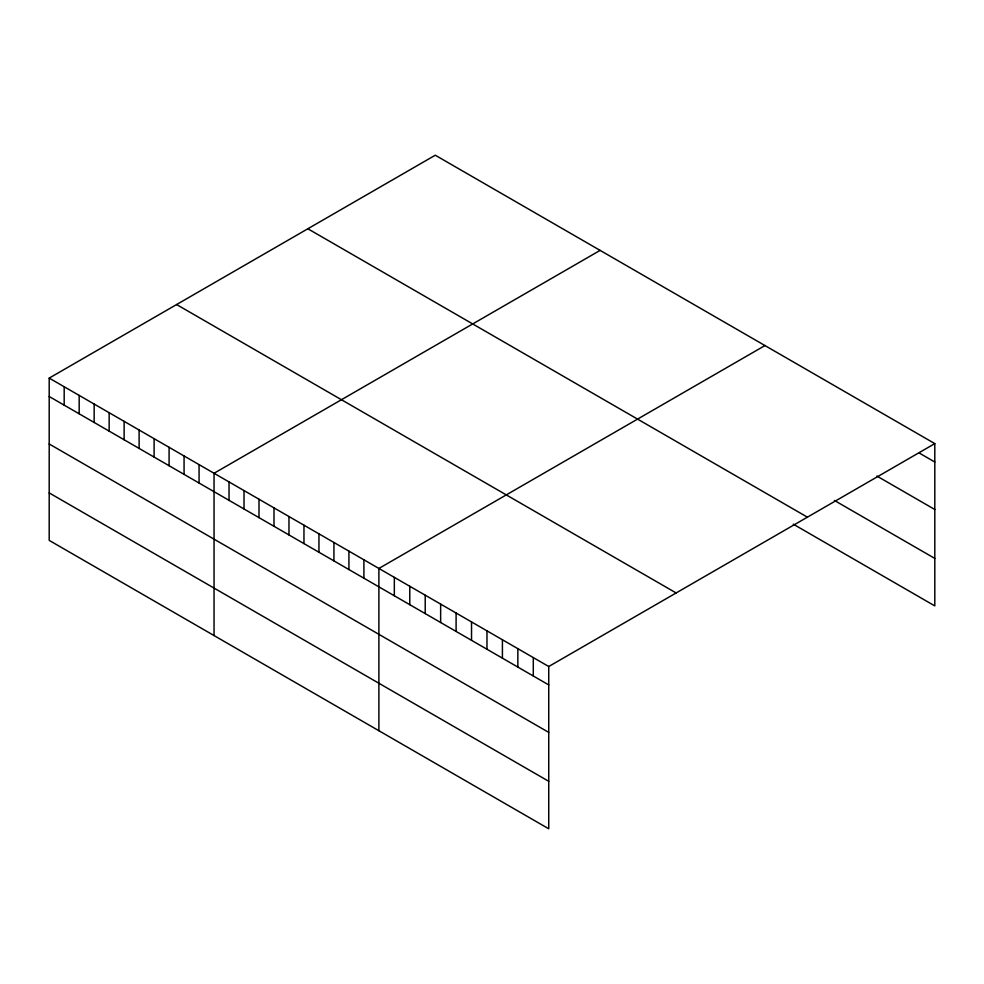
<?xml version="1.0" encoding="UTF-8"?>
<svg xmlns="http://www.w3.org/2000/svg" width="984" height="984" viewBox="0 0 984 984"><rect width="100%" height="100%" fill="white"/><g stroke="black" fill="none" stroke-linecap="round" stroke-linejoin="round"><path stroke-width="1.48" d="M49.2 378.102L548.74 666.512L548.74 828.786L49.2 540.388L49.2 378.102L435.26 155.214L934.8 443.612L934.8 605.898L793.264 524.177M600.117 250.379L214.045 473.279L214.045 635.553M764.962 345.556L378.889 568.457L378.889 730.731M548.74 666.512L934.8 443.612M919.364 453.095L934.8 462.013M876.904 476.072L934.8 509.491M834.444 500.475L934.8 558.42M307.869 228.768L807.397 517.166M176.603 304.548L676.131 592.958M49.2 396.503L548.74 684.913M49.2 443.981L548.74 732.391M49.2 492.91L548.74 781.308M533.291 657.595L533.291 675.996M517.855 648.677L517.855 667.078M502.418 639.76L502.418 658.161M486.969 630.855L486.969 649.255M471.533 621.937L471.533 640.338M456.096 613.02L456.096 631.421M440.647 604.102L440.647 622.503M425.211 595.197L425.211 613.598M409.774 586.279L409.774 604.68M394.338 577.362L394.338 595.763M363.908 559.798L363.908 578.198M348.926 551.151L348.926 569.552M333.933 542.491L333.933 560.892M318.951 533.845L318.951 552.245M303.958 525.185L303.958 543.586M288.976 516.538L288.976 534.939M273.995 507.892L273.995 526.28M259.001 499.232L259.001 517.633M244.02 490.586L244.02 508.986M229.038 481.926L229.038 500.327M199.063 464.62L199.063 483.021M184.07 455.973L184.07 474.374M169.088 447.326L169.088 465.727M154.107 438.667L154.107 457.068M139.113 430.02L139.113 448.421M124.132 421.361L124.132 439.762M109.15 412.714L109.15 431.115M94.156 404.055L94.156 422.456M79.175 395.408L79.175 413.809M64.181 386.761L64.181 405.162"/></g></svg>
